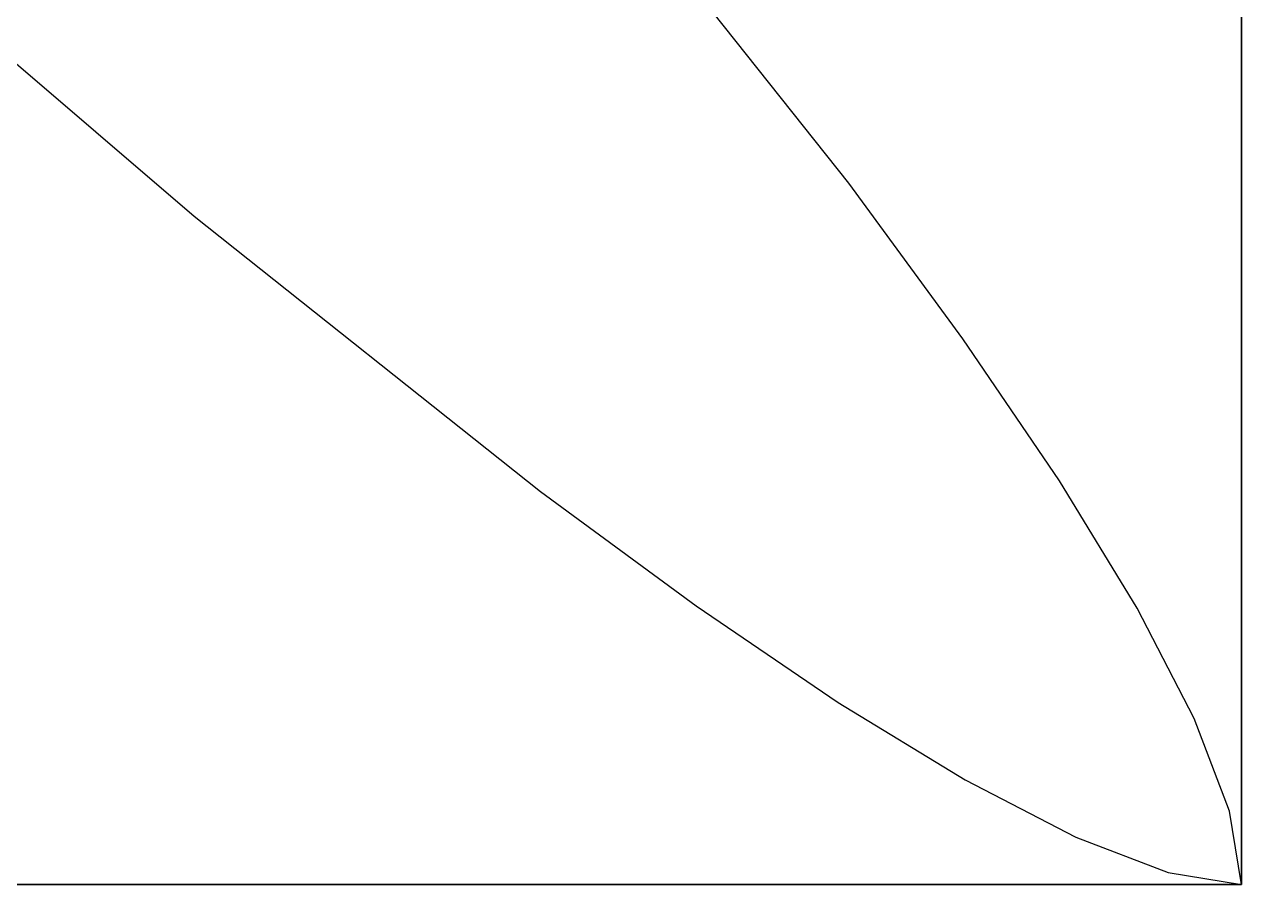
# Model space of a CAD drawing. Extents: x 0 to 141, y -114 to 28.
# Drawn here: x 105.94 to 141.11, y -113.81 to -88.97 of the extents above; entities that cross this region are included whole.
import ezdxf

# ---------------------------------------------------------------- set-up
doc = ezdxf.new("R2010")
doc.units = 0

msp = doc.modelspace()

# ---------------------------------------------------------------- linework, layer by layer
at = {"layer": 'Layer 1'}
for p, q in [((141.111, -113.812), (141.111, 27.2993)), ((141.111, -113.812), (141.111, 27.2993)), ((141.111, -113.812), (141.111, 27.2993)), ((141.111, -113.812), (141.111, 27.2993)), ((141.111, -113.812), (141.111, 27.2993)), ((141.111, -113.812), (141.111, 27.2993)), ((141.111, -113.812), (141.111, 27.2993)), ((141.111, -113.812), (141.111, 27.2993)), ((141.111, -113.812), (141.111, 27.2993)), ((141.111, -113.812), (141.111, 27.2993)), ((141.111, -113.812), (141.111, 27.2993)), ((141.111, -113.812), (141.111, 27.2993)), ((141.111, -113.812), (141.111, 27.2993)), ((141.111, -113.812), (141.111, 27.2993)), ((141.111, -113.812), (141.111, 27.2993)), ((141.111, -113.812), (141.111, 27.2993)), ((141.111, -113.812), (141.111, 27.2993)), ((141.111, -113.812), (141.111, 27.2993)), ((141.111, -113.812), (141.111, 27.2993)), ((141.111, -113.812), (141.111, 27.2993)), ((141.111, -113.812), (141.111, 27.2993)), ((141.111, -113.812), (141.111, 27.2993)), ((141.111, -113.812), (141.111, 27.2993)), ((141.111, -113.812), (141.111, 27.2993)), ((141.111, -113.812), (141.111, 27.2993)), ((141.111, -113.812), (141.111, 27.2993)), ((141.111, -113.812), (141.111, 27.2993)), ((141.111, -113.812), (141.111, 27.2993)), ((141.111, -113.812), (141.111, 27.2993)), ((141.111, -113.812), (141.111, 27.2993)), ((141.111, -113.812), (141.111, 27.2993)), ((141.111, -113.812), (141.111, 27.2993)), ((141.111, -113.812), (141.111, 27.2993)), ((141.111, -113.812), (141.111, 27.2993)), ((141.111, -113.812), (141.111, 27.2993)), ((141.111, -113.812), (141.111, 27.2993)), ((141.111, -113.812), (141.111, 27.2993)), ((141.111, -113.812), (141.111, 27.2993)), ((141.111, -113.812), (141.111, 27.2993)), ((141.111, -113.812), (141.111, 27.2993)), ((141.111, -113.812), (141.111, 27.2993)), ((141.111, -113.812), (141.111, 27.2993)), ((141.111, -113.812), (141.111, 27.2993)), ((141.111, -113.812), (141.111, 27.2993)), ((141.111, -113.812), (141.111, 27.2993)), ((141.111, -113.812), (141.111, 27.2993)), ((141.111, -43.2562), (141.111, -113.812)), ((141.111, -43.2562), (141.111, -113.812)), ((141.111, -43.2562), (141.111, -113.812)), ((141.111, -43.2562), (141.111, -113.812)), ((141.111, -43.2562), (141.111, -113.812)), ((141.111, -43.2562), (141.111, -113.812)), ((141.111, -43.2562), (141.111, -113.812)), ((141.111, -43.2562), (141.111, -113.812)), ((141.111, -43.2562), (141.111, -113.812)), ((141.111, -43.2562), (141.111, -113.812)), ((141.111, -43.2562), (141.111, -113.812)), ((141.111, -43.2562), (141.111, -113.812)), ((141.111, -43.2562), (141.111, -113.812)), ((141.111, -43.2562), (141.111, -113.812)), ((141.111, -43.2562), (141.111, -113.812)), ((141.111, -43.2562), (141.111, -113.812)), ((141.111, -43.2562), (141.111, -113.812)), ((141.111, -43.2562), (141.111, -113.812)), ((141.111, -43.2562), (141.111, -113.812)), ((141.111, -43.2562), (141.111, -113.812)), ((141.111, -43.2562), (141.111, -113.812)), ((141.111, -43.2562), (141.111, -113.812)), ((141.111, -43.2562), (141.111, -113.812)), ((141.111, -43.2562), (141.111, -113.812)), ((141.111, -43.2562), (141.111, -113.812)), ((141.111, -43.2562), (141.111, -113.812)), ((141.111, -43.2562), (141.111, -113.812)), ((141.111, -43.2562), (141.111, -113.812)), ((141.111, -43.2562), (141.111, -113.812)), ((141.111, -43.2562), (141.111, -113.812)), ((141.111, -43.2562), (141.111, -113.812)), ((141.111, -43.2562), (141.111, -113.812)), ((141.111, -43.2562), (141.111, -113.812)), ((141.111, -43.2562), (141.111, -113.812)), ((141.111, -43.2562), (141.111, -113.812)), ((141.111, -43.2562), (141.111, -113.812)), ((141.111, -43.2562), (141.111, -113.812)), ((141.111, -43.2562), (141.111, -113.812)), ((141.111, -43.2562), (141.111, -113.812)), ((141.111, -43.2562), (141.111, -113.812)), ((141.111, -43.2562), (141.111, -113.812)), ((141.111, -43.2562), (141.111, -113.812)), ((141.111, -43.2562), (141.111, -113.812)), ((141.111, -43.2562), (141.111, -113.812)), ((141.111, -43.2562), (141.111, -113.812)), ((141.111, -43.2562), (141.111, -113.812)), ((141.111, -43.2562), (141.111, -113.812)), ((141.111, -43.2562), (141.111, -113.812)), ((141.111, -43.2562), (141.111, -113.812)), ((141.111, -43.2562), (141.111, -113.812)), ((141.111, -43.2562), (141.111, -113.812)), ((141.111, -43.2562), (141.111, -113.812)), ((141.111, -43.2562), (141.111, -113.812)), ((141.111, -43.2562), (141.111, -113.812)), ((141.111, -43.2562), (141.111, -113.812)), ((141.111, -43.2562), (141.111, -113.812)), ((141.111, -43.2562), (141.111, -113.812)), ((141.111, -43.2562), (141.111, -113.812)), ((141.111, -43.2562), (141.111, -113.812)), ((141.111, -43.2562), (141.111, -113.812)), ((129.758139, -93.554448), (121.802245, -83.543631)), ((129.758139, -93.554448), (121.802245, -83.543631)), ((129.758139, -93.554448), (121.802245, -83.543631)), ((129.758139, -93.554448), (121.802245, -83.543631)), ((129.758139, -93.554448), (121.802245, -83.543631)), ((129.758139, -93.554448), (121.802245, -83.543631)), ((129.758139, -93.554448), (121.802245, -83.543631)), ((129.758139, -93.554448), (121.802245, -83.543631)), ((129.758139, -93.554448), (121.802245, -83.543631)), ((129.758139, -93.554448), (121.802245, -83.543631)), ((129.758139, -93.554448), (121.802245, -83.543631)), ((129.758139, -93.554448), (121.802245, -83.543631)), ((129.758139, -93.554448), (121.802245, -83.543631)), ((129.758139, -93.554448), (121.802245, -83.543631)), ((129.758139, -93.554448), (121.802245, -83.543631)), ((129.758139, -93.554448), (121.802245, -83.543631)), ((129.758139, -93.554448), (121.802245, -83.543631)), ((129.758139, -93.554448), (121.802245, -83.543631)), ((129.758139, -93.554448), (121.802245, -83.543631)), ((129.758139, -93.554448), (121.802245, -83.543631)), ((129.758139, -93.554448), (121.802245, -83.543631)), ((129.758139, -93.554448), (121.802245, -83.543631)), ((129.758139, -93.554448), (121.802245, -83.543631)), ((129.758139, -93.554448), (121.802245, -83.543631)), ((129.758139, -93.554448), (121.802245, -83.543631)), ((129.758139, -93.554448), (121.802245, -83.543631)), ((129.758139, -93.554448), (121.802245, -83.543631)), ((129.758139, -93.554448), (121.802245, -83.543631)), ((129.758139, -93.554448), (121.802245, -83.543631)), ((99.749419, -85.007806), (110.843026, -94.503204)), ((99.749419, -85.007806), (110.843026, -94.503204)), ((99.749419, -85.007806), (110.843026, -94.503204)), ((99.749419, -85.007806), (110.843026, -94.503204)), ((99.749419, -85.007806), (110.843026, -94.503204)), ((99.749419, -85.007806), (110.843026, -94.503204)), ((99.749419, -85.007806), (110.843026, -94.503204)), ((99.749419, -85.007806), (110.843026, -94.503204)), ((99.749419, -85.007806), (110.843026, -94.503204)), ((99.749419, -85.007806), (110.843026, -94.503204)), ((99.749419, -85.007806), (110.843026, -94.503204)), ((99.749419, -85.007806), (110.843026, -94.503204)), ((99.749419, -85.007806), (110.843026, -94.503204)), ((99.749419, -85.007806), (110.843026, -94.503204)), ((99.749419, -85.007806), (110.843026, -94.503204)), ((99.749419, -85.007806), (110.843026, -94.503204)), ((99.749419, -85.007806), (110.843026, -94.503204)), ((99.749419, -85.007806), (110.843026, -94.503204)), ((133.056344, -98.05136), (129.758139, -93.554448)), ((133.056344, -98.05136), (129.758139, -93.554448)), ((133.056344, -98.05136), (129.758139, -93.554448)), ((133.056344, -98.05136), (129.758139, -93.554448)), ((133.056344, -98.05136), (129.758139, -93.554448)), ((133.056344, -98.05136), (129.758139, -93.554448)), ((133.056344, -98.05136), (129.758139, -93.554448)), ((133.056344, -98.05136), (129.758139, -93.554448)), ((133.056344, -98.05136), (129.758139, -93.554448)), ((133.056344, -98.05136), (129.758139, -93.554448)), ((133.056344, -98.05136), (129.758139, -93.554448)), ((133.056344, -98.05136), (129.758139, -93.554448)), ((133.056344, -98.05136), (129.758139, -93.554448)), ((133.056344, -98.05136), (129.758139, -93.554448)), ((133.056344, -98.05136), (129.758139, -93.554448)), ((133.056344, -98.05136), (129.758139, -93.554448)), ((133.056344, -98.05136), (129.758139, -93.554448)), ((133.056344, -98.05136), (129.758139, -93.554448)), ((133.056344, -98.05136), (129.758139, -93.554448)), ((133.056344, -98.05136), (129.758139, -93.554448)), ((133.056344, -98.05136), (129.758139, -93.554448)), ((133.056344, -98.05136), (129.758139, -93.554448)), ((133.056344, -98.05136), (129.758139, -93.554448)), ((133.056344, -98.05136), (129.758139, -93.554448)), ((133.056344, -98.05136), (129.758139, -93.554448)), ((133.056344, -98.05136), (129.758139, -93.554448)), ((133.056344, -98.05136), (129.758139, -93.554448)), ((133.056344, -98.05136), (129.758139, -93.554448)), ((133.056344, -98.05136), (129.758139, -93.554448)), ((110.843026, -94.503204), (120.853779, -102.459114)), ((110.843026, -94.503204), (120.853779, -102.459114)), ((110.843026, -94.503204), (120.853779, -102.459114)), ((110.843026, -94.503204), (120.853779, -102.459114)), ((110.843026, -94.503204), (120.853779, -102.459114)), ((110.843026, -94.503204), (120.853779, -102.459114)), ((110.843026, -94.503204), (120.853779, -102.459114)), ((110.843026, -94.503204), (120.853779, -102.459114)), ((110.843026, -94.503204), (120.853779, -102.459114)), ((110.843026, -94.503204), (120.853779, -102.459114)), ((110.843026, -94.503204), (120.853779, -102.459114)), ((110.843026, -94.503204), (120.853779, -102.459114)), ((110.843026, -94.503204), (120.853779, -102.459114)), ((110.843026, -94.503204), (120.853779, -102.459114)), ((110.843026, -94.503204), (120.853779, -102.459114)), ((110.843026, -94.503204), (120.853779, -102.459114)), ((110.843026, -94.503204), (120.853779, -102.459114)), ((110.843026, -94.503204), (120.853779, -102.459114)), ((135.846756, -102.154642), (133.056344, -98.05136)), ((135.846756, -102.154642), (133.056344, -98.05136)), ((135.846756, -102.154642), (133.056344, -98.05136)), ((135.846756, -102.154642), (133.056344, -98.05136)), ((135.846756, -102.154642), (133.056344, -98.05136)), ((135.846756, -102.154642), (133.056344, -98.05136)), ((135.846756, -102.154642), (133.056344, -98.05136)), ((135.846756, -102.154642), (133.056344, -98.05136)), ((135.846756, -102.154642), (133.056344, -98.05136)), ((135.846756, -102.154642), (133.056344, -98.05136)), ((135.846756, -102.154642), (133.056344, -98.05136)), ((135.846756, -102.154642), (133.056344, -98.05136)), ((135.846756, -102.154642), (133.056344, -98.05136)), ((135.846756, -102.154642), (133.056344, -98.05136)), ((135.846756, -102.154642), (133.056344, -98.05136)), ((135.846756, -102.154642), (133.056344, -98.05136)), ((135.846756, -102.154642), (133.056344, -98.05136)), ((135.846756, -102.154642), (133.056344, -98.05136)), ((135.846756, -102.154642), (133.056344, -98.05136)), ((135.846756, -102.154642), (133.056344, -98.05136)), ((135.846756, -102.154642), (133.056344, -98.05136)), ((135.846756, -102.154642), (133.056344, -98.05136)), ((135.846756, -102.154642), (133.056344, -98.05136)), ((135.846756, -102.154642), (133.056344, -98.05136)), ((135.846756, -102.154642), (133.056344, -98.05136)), ((135.846756, -102.154642), (133.056344, -98.05136)), ((135.846756, -102.154642), (133.056344, -98.05136)), ((135.846756, -102.154642), (133.056344, -98.05136)), ((135.846756, -102.154642), (133.056344, -98.05136)), ((138.088402, -105.823321), (135.846756, -102.154642)), ((138.088402, -105.823321), (135.846756, -102.154642)), ((138.088402, -105.823321), (135.846756, -102.154642)), ((138.088402, -105.823321), (135.846756, -102.154642)), ((138.088402, -105.823321), (135.846756, -102.154642)), ((138.088402, -105.823321), (135.846756, -102.154642)), ((138.088402, -105.823321), (135.846756, -102.154642)), ((138.088402, -105.823321), (135.846756, -102.154642)), ((138.088402, -105.823321), (135.846756, -102.154642)), ((138.088402, -105.823321), (135.846756, -102.154642)), ((138.088402, -105.823321), (135.846756, -102.154642)), ((138.088402, -105.823321), (135.846756, -102.154642)), ((138.088402, -105.823321), (135.846756, -102.154642)), ((138.088402, -105.823321), (135.846756, -102.154642)), ((138.088402, -105.823321), (135.846756, -102.154642)), ((138.088402, -105.823321), (135.846756, -102.154642)), ((138.088402, -105.823321), (135.846756, -102.154642)), ((138.088402, -105.823321), (135.846756, -102.154642)), ((138.088402, -105.823321), (135.846756, -102.154642)), ((138.088402, -105.823321), (135.846756, -102.154642)), ((138.088402, -105.823321), (135.846756, -102.154642)), ((138.088402, -105.823321), (135.846756, -102.154642)), ((138.088402, -105.823321), (135.846756, -102.154642)), ((138.088402, -105.823321), (135.846756, -102.154642)), ((138.088402, -105.823321), (135.846756, -102.154642)), ((138.088402, -105.823321), (135.846756, -102.154642)), ((138.088402, -105.823321), (135.846756, -102.154642)), ((138.088402, -105.823321), (135.846756, -102.154642)), ((138.088402, -105.823321), (135.846756, -102.154642)), ((120.853779, -102.459114), (125.350651, -105.757327)), ((120.853779, -102.459114), (125.350651, -105.757327)), ((120.853779, -102.459114), (125.350651, -105.757327)), ((120.853779, -102.459114), (125.350651, -105.757327)), ((120.853779, -102.459114), (125.350651, -105.757327)), ((120.853779, -102.459114), (125.350651, -105.757327)), ((120.853779, -102.459114), (125.350651, -105.757327)), ((120.853779, -102.459114), (125.350651, -105.757327)), ((120.853779, -102.459114), (125.350651, -105.757327)), ((120.853779, -102.459114), (125.350651, -105.757327)), ((120.853779, -102.459114), (125.350651, -105.757327)), ((120.853779, -102.459114), (125.350651, -105.757327)), ((120.853779, -102.459114), (125.350651, -105.757327)), ((120.853779, -102.459114), (125.350651, -105.757327)), ((120.853779, -102.459114), (125.350651, -105.757327)), ((120.853779, -102.459114), (125.350651, -105.757327)), ((120.853779, -102.459114), (125.350651, -105.757327)), ((120.853779, -102.459114), (125.350651, -105.757327)), ((125.350651, -105.757327), (129.453888, -108.547745)), ((125.350651, -105.757327), (129.453888, -108.547745)), ((125.350651, -105.757327), (129.453888, -108.547745)), ((125.350651, -105.757327), (129.453888, -108.547745)), ((125.350651, -105.757327), (129.453888, -108.547745)), ((125.350651, -105.757327), (129.453888, -108.547745)), ((125.350651, -105.757327), (129.453888, -108.547745)), ((125.350651, -105.757327), (129.453888, -108.547745)), ((125.350651, -105.757327), (129.453888, -108.547745)), ((125.350651, -105.757327), (129.453888, -108.547745)), ((125.350651, -105.757327), (129.453888, -108.547745)), ((125.350651, -105.757327), (129.453888, -108.547745)), ((125.350651, -105.757327), (129.453888, -108.547745)), ((125.350651, -105.757327), (129.453888, -108.547745)), ((125.350651, -105.757327), (129.453888, -108.547745)), ((125.350651, -105.757327), (129.453888, -108.547745)), ((125.350651, -105.757327), (129.453888, -108.547745)), ((125.350651, -105.757327), (129.453888, -108.547745)), ((139.740307, -109.016423), (138.088402, -105.823321)), ((139.740307, -109.016423), (138.088402, -105.823321)), ((139.740307, -109.016423), (138.088402, -105.823321)), ((139.740307, -109.016423), (138.088402, -105.823321)), ((139.740307, -109.016423), (138.088402, -105.823321)), ((139.740307, -109.016423), (138.088402, -105.823321)), ((139.740307, -109.016423), (138.088402, -105.823321)), ((139.740307, -109.016423), (138.088402, -105.823321)), ((139.740307, -109.016423), (138.088402, -105.823321)), ((139.740307, -109.016423), (138.088402, -105.823321)), ((139.740307, -109.016423), (138.088402, -105.823321)), ((139.740307, -109.016423), (138.088402, -105.823321)), ((139.740307, -109.016423), (138.088402, -105.823321)), ((139.740307, -109.016423), (138.088402, -105.823321)), ((139.740307, -109.016423), (138.088402, -105.823321)), ((139.740307, -109.016423), (138.088402, -105.823321)), ((139.740307, -109.016423), (138.088402, -105.823321)), ((139.740307, -109.016423), (138.088402, -105.823321)), ((139.740307, -109.016423), (138.088402, -105.823321)), ((139.740307, -109.016423), (138.088402, -105.823321)), ((139.740307, -109.016423), (138.088402, -105.823321)), ((139.740307, -109.016423), (138.088402, -105.823321)), ((139.740307, -109.016423), (138.088402, -105.823321)), ((139.740307, -109.016423), (138.088402, -105.823321)), ((139.740307, -109.016423), (138.088402, -105.823321)), ((139.740307, -109.016423), (138.088402, -105.823321)), ((139.740307, -109.016423), (138.088402, -105.823321)), ((139.740307, -109.016423), (138.088402, -105.823321)), ((139.740307, -109.016423), (138.088402, -105.823321)), ((129.453888, -108.547745), (133.122515, -110.789396)), ((129.453888, -108.547745), (133.122515, -110.789396)), ((129.453888, -108.547745), (133.122515, -110.789396)), ((129.453888, -108.547745), (133.122515, -110.789396)), ((129.453888, -108.547745), (133.122515, -110.789396)), ((129.453888, -108.547745), (133.122515, -110.789396)), ((129.453888, -108.547745), (133.122515, -110.789396)), ((129.453888, -108.547745), (133.122515, -110.789396)), ((129.453888, -108.547745), (133.122515, -110.789396)), ((129.453888, -108.547745), (133.122515, -110.789396)), ((129.453888, -108.547745), (133.122515, -110.789396)), ((129.453888, -108.547745), (133.122515, -110.789396)), ((129.453888, -108.547745), (133.122515, -110.789396)), ((129.453888, -108.547745), (133.122515, -110.789396)), ((129.453888, -108.547745), (133.122515, -110.789396)), ((129.453888, -108.547745), (133.122515, -110.789396)), ((129.453888, -108.547745), (133.122515, -110.789396)), ((129.453888, -108.547745), (133.122515, -110.789396)), ((140.761498, -111.692974), (139.740307, -109.016423)), ((140.761498, -111.692974), (139.740307, -109.016423)), ((140.761498, -111.692974), (139.740307, -109.016423)), ((140.761498, -111.692974), (139.740307, -109.016423)), ((140.761498, -111.692974), (139.740307, -109.016423)), ((140.761498, -111.692974), (139.740307, -109.016423)), ((140.761498, -111.692974), (139.740307, -109.016423)), ((140.761498, -111.692974), (139.740307, -109.016423)), ((140.761498, -111.692974), (139.740307, -109.016423)), ((140.761498, -111.692974), (139.740307, -109.016423)), ((140.761498, -111.692974), (139.740307, -109.016423)), ((140.761498, -111.692974), (139.740307, -109.016423)), ((140.761498, -111.692974), (139.740307, -109.016423)), ((140.761498, -111.692974), (139.740307, -109.016423)), ((140.761498, -111.692974), (139.740307, -109.016423)), ((140.761498, -111.692974), (139.740307, -109.016423)), ((140.761498, -111.692974), (139.740307, -109.016423)), ((140.761498, -111.692974), (139.740307, -109.016423)), ((140.761498, -111.692974), (139.740307, -109.016423)), ((140.761498, -111.692974), (139.740307, -109.016423)), ((140.761498, -111.692974), (139.740307, -109.016423)), ((140.761498, -111.692974), (139.740307, -109.016423)), ((140.761498, -111.692974), (139.740307, -109.016423)), ((140.761498, -111.692974), (139.740307, -109.016423)), ((140.761498, -111.692974), (139.740307, -109.016423)), ((140.761498, -111.692974), (139.740307, -109.016423)), ((140.761498, -111.692974), (139.740307, -109.016423)), ((140.761498, -111.692974), (139.740307, -109.016423)), ((140.761498, -111.692974), (139.740307, -109.016423)), ((133.122515, -110.789396), (136.315559, -112.441304)), ((133.122515, -110.789396), (136.315559, -112.441304)), ((133.122515, -110.789396), (136.315559, -112.441304)), ((133.122515, -110.789396), (136.315559, -112.441304)), ((133.122515, -110.789396), (136.315559, -112.441304)), ((133.122515, -110.789396), (136.315559, -112.441304)), ((133.122515, -110.789396), (136.315559, -112.441304)), ((133.122515, -110.789396), (136.315559, -112.441304)), ((133.122515, -110.789396), (136.315559, -112.441304)), ((133.122515, -110.789396), (136.315559, -112.441304)), ((133.122515, -110.789396), (136.315559, -112.441304)), ((133.122515, -110.789396), (136.315559, -112.441304)), ((133.122515, -110.789396), (136.315559, -112.441304)), ((133.122515, -110.789396), (136.315559, -112.441304)), ((133.122515, -110.789396), (136.315559, -112.441304)), ((133.122515, -110.789396), (136.315559, -112.441304)), ((133.122515, -110.789396), (136.315559, -112.441304)), ((133.122515, -110.789396), (136.315559, -112.441304)), ((141.111, -113.812), (140.761498, -111.692974)), ((141.111, -113.812), (140.761498, -111.692974)), ((141.111, -113.812), (140.761498, -111.692974)), ((141.111, -113.812), (140.761498, -111.692974)), ((141.111, -113.812), (140.761498, -111.692974)), ((141.111, -113.812), (140.761498, -111.692974)), ((141.111, -113.812), (140.761498, -111.692974)), ((141.111, -113.812), (140.761498, -111.692974)), ((141.111, -113.812), (140.761498, -111.692974)), ((141.111, -113.812), (140.761498, -111.692974)), ((141.111, -113.812), (140.761498, -111.692974)), ((141.111, -113.812), (140.761498, -111.692974)), ((141.111, -113.812), (140.761498, -111.692974)), ((141.111, -113.812), (140.761498, -111.692974)), ((141.111, -113.812), (140.761498, -111.692974)), ((141.111, -113.812), (140.761498, -111.692974)), ((141.111, -113.812), (140.761498, -111.692974)), ((141.111, -113.812), (140.761498, -111.692974)), ((141.111, -113.812), (140.761498, -111.692974)), ((141.111, -113.812), (140.761498, -111.692974)), ((141.111, -113.812), (140.761498, -111.692974)), ((141.111, -113.812), (140.761498, -111.692974)), ((141.111, -113.812), (140.761498, -111.692974)), ((141.111, -113.812), (140.761498, -111.692974)), ((141.111, -113.812), (140.761498, -111.692974)), ((141.111, -113.812), (140.761498, -111.692974)), ((141.111, -113.812), (140.761498, -111.692974)), ((141.111, -113.812), (140.761498, -111.692974)), ((141.111, -113.812), (140.761498, -111.692974)), ((136.315559, -112.441304), (138.992045, -113.462497)), ((136.315559, -112.441304), (138.992045, -113.462497)), ((136.315559, -112.441304), (138.992045, -113.462497)), ((136.315559, -112.441304), (138.992045, -113.462497)), ((136.315559, -112.441304), (138.992045, -113.462497)), ((136.315559, -112.441304), (138.992045, -113.462497)), ((136.315559, -112.441304), (138.992045, -113.462497)), ((136.315559, -112.441304), (138.992045, -113.462497)), ((136.315559, -112.441304), (138.992045, -113.462497)), ((136.315559, -112.441304), (138.992045, -113.462497)), ((136.315559, -112.441304), (138.992045, -113.462497)), ((136.315559, -112.441304), (138.992045, -113.462497)), ((136.315559, -112.441304), (138.992045, -113.462497)), ((136.315559, -112.441304), (138.992045, -113.462497)), ((136.315559, -112.441304), (138.992045, -113.462497)), ((136.315559, -112.441304), (138.992045, -113.462497)), ((136.315559, -112.441304), (138.992045, -113.462497)), ((136.315559, -112.441304), (138.992045, -113.462497)), ((138.992045, -113.462497), (141.111, -113.812)), ((138.992045, -113.462497), (141.111, -113.812)), ((138.992045, -113.462497), (141.111, -113.812)), ((138.992045, -113.462497), (141.111, -113.812)), ((138.992045, -113.462497), (141.111, -113.812)), ((138.992045, -113.462497), (141.111, -113.812)), ((138.992045, -113.462497), (141.111, -113.812)), ((138.992045, -113.462497), (141.111, -113.812)), ((138.992045, -113.462497), (141.111, -113.812)), ((138.992045, -113.462497), (141.111, -113.812)), ((138.992045, -113.462497), (141.111, -113.812)), ((138.992045, -113.462497), (141.111, -113.812)), ((138.992045, -113.462497), (141.111, -113.812)), ((138.992045, -113.462497), (141.111, -113.812)), ((138.992045, -113.462497), (141.111, -113.812)), ((138.992045, -113.462497), (141.111, -113.812)), ((138.992045, -113.462497), (141.111, -113.812)), ((138.992045, -113.462497), (141.111, -113.812)), ((0, -113.812), (141.111, -113.812)), ((0, -113.812), (141.111, -113.812)), ((0, -113.812), (141.111, -113.812)), ((0, -113.812), (141.111, -113.812)), ((0, -113.812), (141.111, -113.812)), ((0, -113.812), (141.111, -113.812)), ((0, -113.812), (141.111, -113.812)), ((0, -113.812), (141.111, -113.812)), ((0, -113.812), (141.111, -113.812)), ((0, -113.812), (141.111, -113.812)), ((0, -113.812), (141.111, -113.812)), ((0, -113.812), (141.111, -113.812)), ((0, -113.812), (141.111, -113.812)), ((0, -113.812), (141.111, -113.812)), ((0, -113.812), (141.111, -113.812)), ((0, -113.812), (141.111, -113.812)), ((0, -113.812), (141.111, -113.812)), ((0, -113.812), (141.111, -113.812)), ((0, -113.812), (141.111, -113.812)), ((0, -113.812), (141.111, -113.812)), ((0, -113.812), (141.111, -113.812)), ((0, -113.812), (141.111, -113.812)), ((0, -113.812), (141.111, -113.812)), ((0, -113.812), (141.111, -113.812)), ((0, -113.812), (141.111, -113.812)), ((0, -113.812), (141.111, -113.812)), ((0, -113.812), (141.111, -113.812)), ((0, -113.812), (141.111, -113.812)), ((0, -113.812), (141.111, -113.812)), ((0, -113.812), (141.111, -113.812)), ((0, -113.812), (141.111, -113.812)), ((0, -113.812), (141.111, -113.812)), ((0, -113.812), (141.111, -113.812)), ((0, -113.812), (141.111, -113.812)), ((0, -113.812), (141.111, -113.812)), ((0, -113.812), (141.111, -113.812)), ((0, -113.812), (141.111, -113.812)), ((0, -113.812), (141.111, -113.812)), ((0, -113.812), (141.111, -113.812)), ((0, -113.812), (141.111, -113.812)), ((0, -113.812), (141.111, -113.812)), ((0, -113.812), (141.111, -113.812)), ((0, -113.812), (141.111, -113.812)), ((0, -113.812), (141.111, -113.812)), ((0, -113.812), (141.111, -113.812)), ((0, -113.812), (141.111, -113.812)), ((0, -113.812), (141.111, -113.812)), ((0, -113.812), (141.111, -113.812)), ((0, -113.812), (141.111, -113.812)), ((0, -113.812), (141.111, -113.812)), ((0, -113.812), (141.111, -113.812)), ((0, -113.812), (141.111, -113.812)), ((0, -113.812), (141.111, -113.812)), ((0, -113.812), (141.111, -113.812)), ((0, -113.812), (141.111, -113.812)), ((0, -113.812), (141.111, -113.812)), ((0, -113.812), (141.111, -113.812)), ((141.111, -113.812), (70.5555, -113.808)), ((141.111, -113.812), (70.5555, -113.808)), ((141.111, -113.812), (70.5555, -113.808)), ((141.111, -113.812), (70.5555, -113.808)), ((141.111, -113.812), (70.5555, -113.808)), ((141.111, -113.812), (70.5555, -113.808)), ((141.111, -113.812), (70.5555, -113.808)), ((141.111, -113.812), (70.5555, -113.808)), ((141.111, -113.812), (70.5555, -113.808)), ((141.111, -113.812), (70.5555, -113.808)), ((141.111, -113.812), (70.5555, -113.808)), ((141.111, -113.812), (70.5555, -113.808)), ((141.111, -113.812), (70.5555, -113.808)), ((141.111, -113.812), (70.5555, -113.808)), ((141.111, -113.812), (70.5555, -113.808)), ((141.111, -113.812), (70.5555, -113.808)), ((141.111, -113.812), (70.5555, -113.808)), ((141.111, -113.812), (70.5555, -113.808)), ((141.111, -113.812), (70.5555, -113.808)), ((141.111, -113.812), (70.5555, -113.808)), ((141.111, -113.812), (70.5555, -113.808)), ((141.111, -113.812), (70.5555, -113.808)), ((141.111, -113.812), (70.5555, -113.808)), ((141.111, -113.812), (70.5555, -113.808)), ((141.111, -113.812), (70.5555, -113.808)), ((141.111, -113.812), (70.5555, -113.808)), ((141.111, -113.812), (70.5555, -113.812)), ((141.111, -113.812), (70.5555, -113.812)), ((141.111, -113.812), (70.5555, -113.812)), ((141.111, -113.812), (70.5555, -113.812)), ((141.111, -113.812), (70.5555, -113.812)), ((141.111, -113.812), (70.5555, -113.812)), ((141.111, -113.812), (70.5555, -113.812)), ((141.111, -113.812), (70.5555, -113.812)), ((141.111, -113.812), (70.5555, -113.812)), ((141.111, -113.812), (70.5555, -113.812)), ((141.111, -113.812), (70.5555, -113.812)), ((141.111, -113.812), (70.5555, -113.812)), ((141.111, -113.812), (70.5555, -113.812)), ((141.111, -113.812), (70.5555, -113.812)), ((141.111, -113.812), (70.5555, -113.812)), ((141.111, -113.812), (70.5555, -113.812)), ((141.111, -113.812), (70.5555, -113.812)), ((141.111, -113.812), (70.5555, -113.812)), ((141.111, -113.812), (70.5555, -113.812)), ((141.111, -113.812), (70.5555, -113.812)), ((141.111, -113.812), (70.5555, -113.812)), ((141.111, -113.812), (70.5555, -113.812)), ((141.111, -113.812), (70.5555, -113.812)), ((141.111, -113.812), (70.5555, -113.812)), ((141.111, -113.812), (70.5555, -113.812)), ((141.111, -113.812), (70.5555, -113.812)), ((141.111, -113.812), (70.5555, -113.812)), ((141.111, -113.812), (70.5555, -113.812)), ((141.111, -113.812), (70.5555, -113.812)), ((141.111, -113.812), (70.5555, -113.812)), ((141.111, -113.812), (70.5555, -113.812)), ((141.111, -113.812), (70.5555, -113.812)), ((141.111, -113.812), (70.5555, -113.812)), ((141.111, -113.812), (70.5555, -113.812)), ((141.111, -113.812), (141.111, -113.812)), ((141.111, -113.812), (141.111, -113.812)), ((141.111, -113.812), (141.111, -113.812)), ((141.111, -113.812), (141.111, -113.812)), ((141.111, -113.812), (141.111, -113.812)), ((141.111, -113.812), (141.111, -113.812)), ((141.111, -113.812), (141.111, -113.812)), ((141.111, -113.812), (141.111, -113.812)), ((141.111, -113.812), (141.111, -113.812)), ((141.111, -113.812), (141.111, -113.812)), ((141.111, -113.812), (141.111, -113.812)), ((141.111, -113.812), (141.111, -113.812)), ((141.111, -113.812), (141.111, -113.812)), ((141.111, -113.812), (141.111, -113.812)), ((141.111, -113.812), (141.111, -113.812)), ((141.111, -113.812), (141.111, -113.812)), ((141.111, -113.812), (141.111, -113.812)), ((141.111, -113.812), (141.111, -113.812))]:
    msp.add_line(p, q, dxfattribs=at)

doc.saveas('drawing.dxf')
